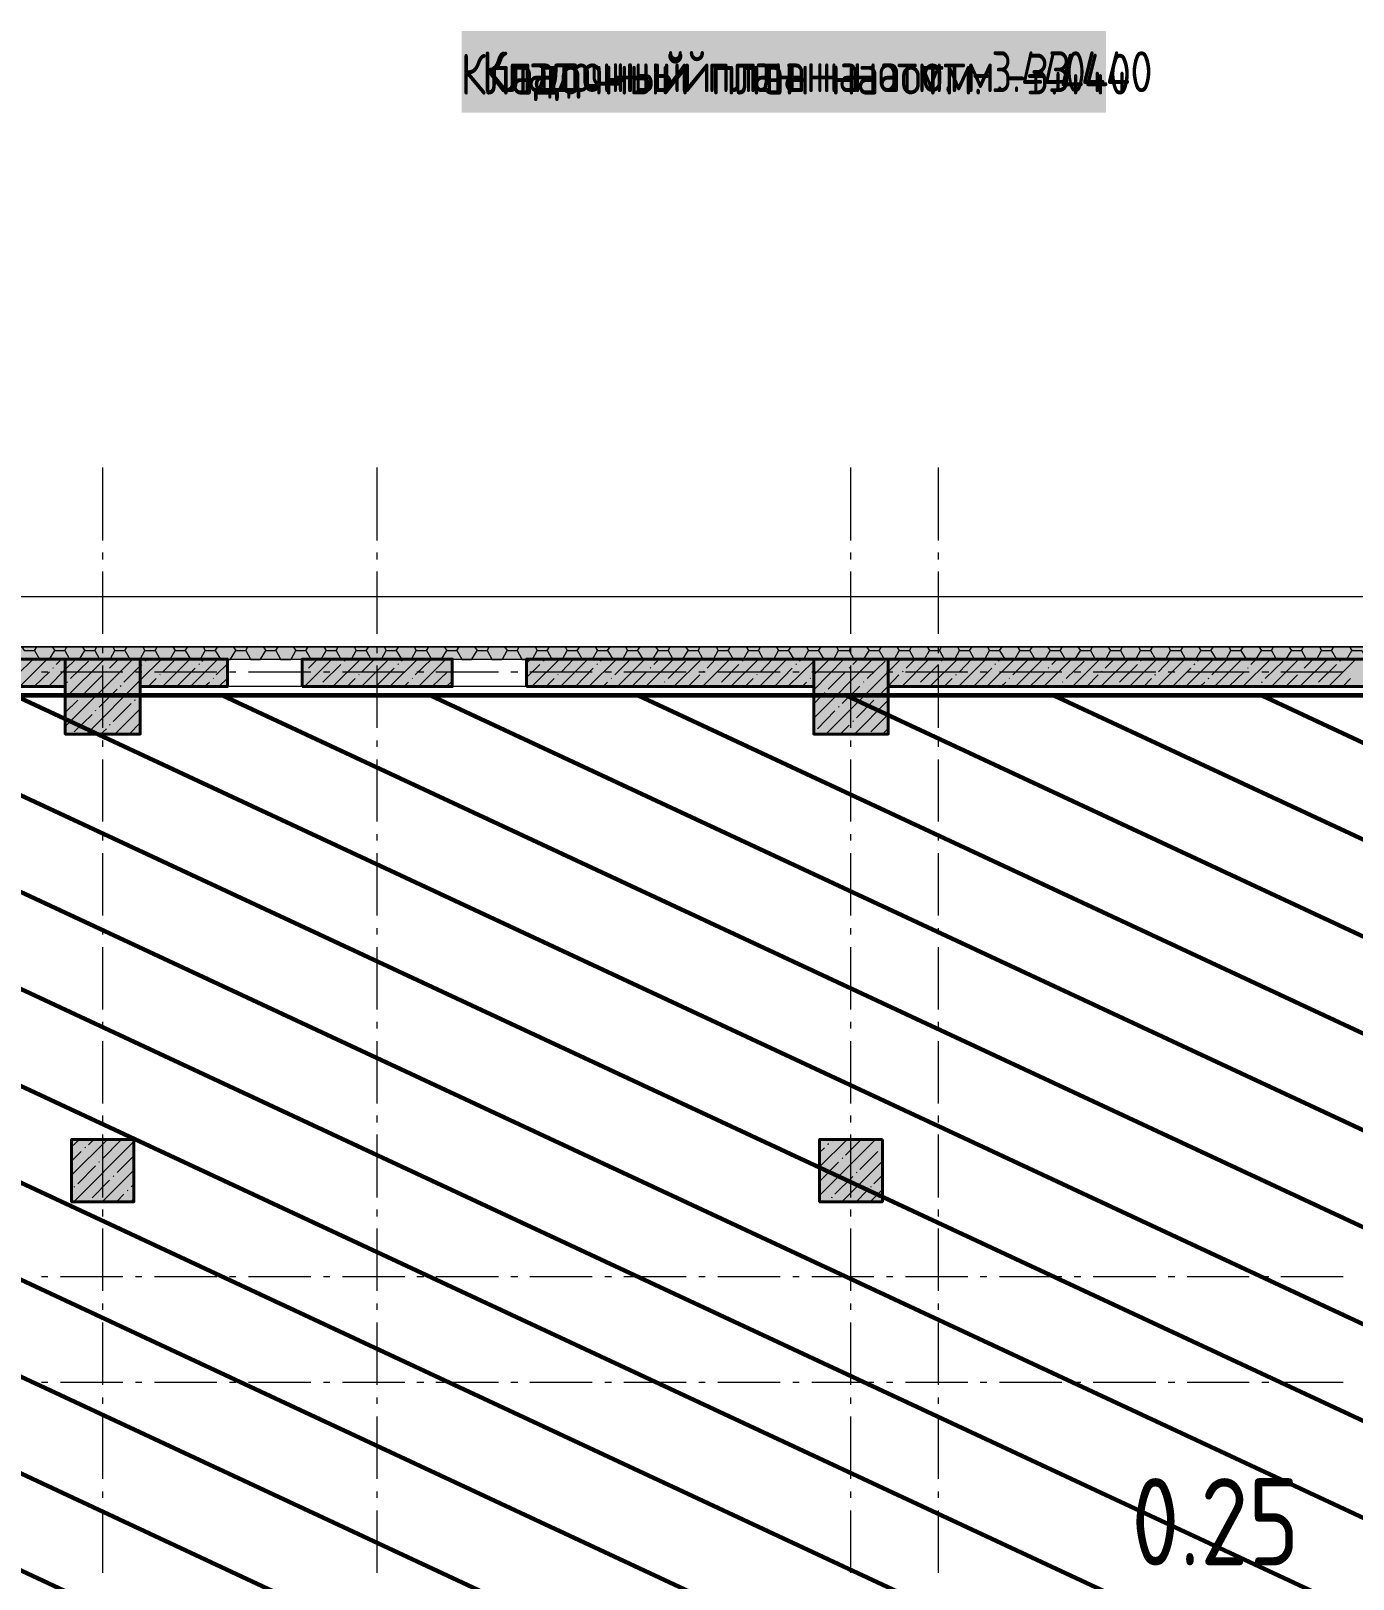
# Model space of a CAD drawing. Header units: millimetres. Extents: x -164500 to 426394, y -23753 to 102118.
# Drawn here: x -102297 to -91687, y 20301 to 32727 of the extents above; entities that cross this region are included whole.
import ezdxf

# ---------------------------------------------------------------- set-up
doc = ezdxf.new("R2010")
doc.units = ezdxf.units.MM
doc.layers.add('0) шлифовка', color=5, linetype='Continuous', lineweight=60)
doc.layers.add('PDF _Геометрия', color=7, linetype='Continuous', true_color=0x1f1f1f)
doc.layers.add('PDF _Сплошная заливка', color=7, linetype='Continuous', true_color=0xffffff)
doc.layers.add('PDF _Текст', color=7, linetype='Continuous')
doc.styles.get("Standard").update_dxf_attribs({"font": 'ГОСТ тип А.ttf'})
doc.styles.add('СПДС', font='ГОСТ тип А.ttf', dxfattribs={"width": 0.9})
doc.linetypes.add('зигзаг', pattern='A,0.00254,-5.08,[131,ltypeshp.shx,S=5.08,R=0,X=-5.08,Y=0],-10.16,[131,ltypeshp.shx,S=5.08,R=180,X=5.08,Y=0],-5.08', length=20.32254)

msp = doc.modelspace()

# ---------------------------------------------------------------- hatches: boundary and pattern name
at = {"layer": '0) шлифовка', "true_color": 0x2776bb}
h = msp.add_hatch(dxfattribs=at)
h.set_pattern_fill('ANSI31', color=152, scale=222, angle=110)
h.set_pattern_definition([(155, (205553.1, 26879), (-297.8825, -638.811), [])])
h.paths.add_polyline_path([(-103568.231, 12573.656), (-87622.634, 12573.656), (-87622.634, 27392.385), (-103568.231, 27392.385)])
at = {"layer": 'PDF _Сплошная заливка', "linetype": 'зигзаг', "transparency": 33554559}
h = msp.add_hatch(color=256, dxfattribs=at)
h.paths.add_polyline_path([(-100721.408, 27464.403), (-100721.408, 27684.693), (-101420.405, 27684.693), (-101420.405, 27464.403)])
h.paths.add_polyline_path([(-98319.401, 27684.693), (-98319.401, 27464.403), (-96014.831, 27464.403), (-96014.831, 27684.693)])
h.paths.add_polyline_path([(-98916.726, 27464.403), (-98916.726, 27684.693), (-100119.847, 27684.693), (-100119.847, 27464.403)])

# ---------------------------------------------------------------- linework, layer by layer
at = {"layer": '0) шлифовка'}
msp.add_lwpolyline([(-103568.231, 12573.656), (-87622.634, 12573.656), (-87622.634, 27392.385), (-103568.231, 27392.385)], close=True, dxfattribs=at)
at = {"layer": 'PDF _Геометрия', "color": 7, "lineweight": 9}
for points in [[(-101721.185, 28637.87), (-101721.185, 29222.486)], [(-99518.287, 28637.87), (-99518.287, 29222.486)], [(-95718.287, 28637.87), (-95718.287, 29222.486)], [(-95015.054, 28637.87), (-95015.054, 29222.486)], [(-101721.185, 28485.362), (-101721.185, 28540.434)], [(-99518.287, 28485.362), (-99518.287, 28540.434)], [(-95718.287, 28485.362), (-95718.287, 28540.434)], [(-95015.054, 28485.362), (-95015.054, 28540.434)], [(-101721.185, 27888.038), (-101721.185, 28387.926)], [(-99518.287, 27888.038), (-99518.287, 28387.926)], [(-95718.287, 27888.038), (-95718.287, 28387.926)], [(-95015.054, 27888.038), (-95015.054, 28387.926)], [(-71456.748, 27782.129), (-71456.748, 28184.582), (-114527.651, 28184.582), (-114527.651, 24702.307), (-117649.836, 24702.307), (-117649.836, 24299.855)], [(-156378.487, 27782.129), (-142445.154, 27782.129), (-156378.487, 27782.129), (-156378.487, 27684.693), (-142445.154, 27684.693), (-122585.176, 27684.693), (-122585.176, 24202.419), (-114027.763, 24202.419), (-114027.763, 24299.855), (-114027.763, 27684.693), (-71189.858, 27684.693), (-71189.858, 24261.728)], [(-101721.185, 27731.293), (-101721.185, 27786.365)], [(-99518.287, 27731.293), (-99518.287, 27786.365)], [(-95718.287, 27731.293), (-95718.287, 27786.365)], [(-95015.054, 27731.293), (-95015.054, 27786.365)], [(-101721.185, 27133.968), (-101721.185, 27633.857)], [(-99518.287, 27133.968), (-99518.287, 27633.857)], [(-95718.287, 27133.968), (-95718.287, 27633.857)], [(-95015.054, 27133.968), (-95015.054, 27633.857)], [(-102212.601, 27583.021), (-102161.765, 27583.021)], [(-102060.093, 27583.021), (-101560.204, 27583.021)], [(-101458.532, 27583.021), (-101407.696, 27583.021)], [(-101306.023, 27583.021), (-100806.135, 27583.021)], [(-100704.463, 27583.021), (-100653.627, 27583.021)], [(-100551.954, 27583.021), (-100052.066, 27583.021)], [(-99950.394, 27583.021), (-99899.557, 27583.021)], [(-99797.885, 27583.021), (-99297.997, 27583.021)], [(-99200.561, 27583.021), (-99145.488, 27583.021)], [(-99048.052, 27583.021), (-98543.928, 27583.021)], [(-98446.492, 27583.021), (-98391.419, 27583.021)], [(-98293.983, 27583.021), (-97794.095, 27583.021)], [(-97692.423, 27583.021), (-97637.35, 27583.021)], [(-97539.914, 27583.021), (-97040.026, 27583.021)], [(-96938.353, 27583.021), (-96887.517, 27583.021)], [(-96785.845, 27583.021), (-96285.957, 27583.021)], [(-96184.284, 27583.021), (-96133.448, 27583.021)], [(-96031.776, 27583.021), (-95531.887, 27583.021)], [(-95430.215, 27583.021), (-95379.379, 27583.021)], [(-95277.707, 27583.021), (-94777.818, 27583.021)], [(-94680.382, 27583.021), (-94625.31, 27583.021)], [(-94523.638, 27583.021), (-94023.749, 27583.021)], [(-93926.313, 27583.021), (-93871.241, 27583.021)], [(-93773.805, 27583.021), (-93269.68, 27583.021)], [(-93172.244, 27583.021), (-93117.172, 27583.021)], [(-93019.736, 27583.021), (-92519.847, 27583.021)], [(-92418.175, 27583.021), (-92363.103, 27583.021)], [(-92265.667, 27583.021), (-91765.778, 27583.021)], [(-101721.185, 26981.46), (-101721.185, 27032.296)], [(-99518.287, 26981.46), (-99518.287, 27032.296)], [(-95718.287, 26981.46), (-95718.287, 27032.296)], [(-95015.054, 26981.46), (-95015.054, 27032.296)], [(-101721.185, 26379.899), (-101721.185, 26879.788)], [(-99518.287, 26379.899), (-99518.287, 26879.788)], [(-95718.287, 26379.899), (-95718.287, 26879.788)], [(-95015.054, 26379.899), (-95015.054, 26879.788)], [(-101721.185, 26227.391), (-101721.185, 26278.227)], [(-99518.287, 26227.391), (-99518.287, 26278.227)], [(-95718.287, 26227.391), (-95718.287, 26278.227)], [(-95015.054, 26227.391), (-95015.054, 26278.227)], [(-101721.185, 25625.83), (-101721.185, 26125.719)], [(-99518.287, 25625.83), (-99518.287, 26125.719)], [(-95718.287, 25625.83), (-95718.287, 26125.719)], [(-95015.054, 25625.83), (-95015.054, 26125.719)], [(-101721.185, 25473.322), (-101721.185, 25524.158)], [(-99518.287, 25473.322), (-99518.287, 25524.158)], [(-95718.287, 25473.322), (-95718.287, 25524.158)], [(-95015.054, 25473.322), (-95015.054, 25524.158)], [(-101721.185, 24871.761), (-101721.185, 25371.65)], [(-99518.287, 24871.761), (-99518.287, 25371.65)], [(-95718.287, 24871.761), (-95718.287, 25371.65)], [(-95015.054, 24871.761), (-95015.054, 25371.65)], [(-101721.185, 24719.253), (-101721.185, 24774.325)], [(-99518.287, 24719.253), (-99518.287, 24774.325)], [(-95718.287, 24719.253), (-95718.287, 24774.325)], [(-95015.054, 24719.253), (-95015.054, 24774.325)], [(-101721.185, 24117.692), (-101721.185, 24617.581)], [(-99518.287, 24117.692), (-99518.287, 24617.581)], [(-95718.287, 24117.692), (-95718.287, 24617.581)], [(-95015.054, 24117.692), (-95015.054, 24617.581)], [(-101721.185, 23965.184), (-101721.185, 24020.256)], [(-99518.287, 23965.184), (-99518.287, 24020.256)], [(-95718.287, 23965.184), (-95718.287, 24020.256)], [(-95015.054, 23965.184), (-95015.054, 24020.256)], [(-101721.185, 23363.623), (-101721.185, 23867.748)], [(-99518.287, 23363.623), (-99518.287, 23867.748)], [(-95718.287, 23363.623), (-95718.287, 23867.748)], [(-95015.054, 23363.623), (-95015.054, 23867.748)], [(-101721.185, 23211.115), (-101721.185, 23266.187)], [(-99518.287, 23211.115), (-99518.287, 23266.187)], [(-95718.287, 23211.115), (-95718.287, 23266.187)], [(-95015.054, 23211.115), (-95015.054, 23266.187)], [(-101721.185, 22613.79), (-101721.185, 23113.679)], [(-99518.287, 22613.79), (-99518.287, 23113.679)], [(-95718.287, 22613.79), (-95718.287, 23113.679)], [(-95015.054, 22613.79), (-95015.054, 23113.679)], [(-102212.601, 22728.171), (-102161.765, 22728.171)], [(-102060.093, 22728.171), (-101560.204, 22728.171)], [(-101458.532, 22728.171), (-101407.696, 22728.171)], [(-101306.023, 22728.171), (-100806.135, 22728.171)], [(-100704.463, 22728.171), (-100653.627, 22728.171)], [(-100551.954, 22728.171), (-100052.066, 22728.171)], [(-99950.394, 22728.171), (-99899.557, 22728.171)], [(-99797.885, 22728.171), (-99297.997, 22728.171)], [(-99200.561, 22728.171), (-99145.488, 22728.171)], [(-99048.052, 22728.171), (-98543.928, 22728.171)], [(-98446.492, 22728.171), (-98391.419, 22728.171)], [(-98293.983, 22728.171), (-97794.095, 22728.171)], [(-97692.423, 22728.171), (-97637.35, 22728.171)], [(-97539.914, 22728.171), (-97040.026, 22728.171)], [(-96938.353, 22728.171), (-96887.517, 22728.171)], [(-96785.845, 22728.171), (-96285.957, 22728.171)], [(-96184.284, 22728.171), (-96133.448, 22728.171)], [(-96031.776, 22728.171), (-95531.887, 22728.171)], [(-95430.215, 22728.171), (-95379.379, 22728.171)], [(-95277.707, 22728.171), (-94777.818, 22728.171)], [(-94680.382, 22728.171), (-94625.31, 22728.171)], [(-94523.638, 22728.171), (-94023.749, 22728.171)], [(-93926.313, 22728.171), (-93871.241, 22728.171)], [(-93773.805, 22728.171), (-93269.68, 22728.171)], [(-93172.244, 22728.171), (-93117.172, 22728.171)], [(-93019.736, 22728.171), (-92519.847, 22728.171)], [(-92418.175, 22728.171), (-92363.103, 22728.171)], [(-92265.667, 22728.171), (-91765.778, 22728.171)], [(-101721.185, 22461.282), (-101721.185, 22512.118)], [(-99518.287, 22461.282), (-99518.287, 22512.118)], [(-95718.287, 22461.282), (-95718.287, 22512.118)], [(-95015.054, 22461.282), (-95015.054, 22512.118)], [(-101721.185, 21859.721), (-101721.185, 22359.61)], [(-99518.287, 21859.721), (-99518.287, 22359.61)], [(-95718.287, 21859.721), (-95718.287, 22359.61)], [(-95015.054, 21859.721), (-95015.054, 22359.61)], [(-102212.601, 21880.903), (-102161.765, 21880.903)], [(-102060.093, 21880.903), (-101560.204, 21880.903)], [(-101458.532, 21880.903), (-101407.696, 21880.903)], [(-101306.023, 21880.903), (-100806.135, 21880.903)], [(-100704.463, 21880.903), (-100653.627, 21880.903)], [(-100551.954, 21880.903), (-100052.066, 21880.903)], [(-99950.394, 21880.903), (-99899.557, 21880.903)], [(-99797.885, 21880.903), (-99297.997, 21880.903)], [(-99200.561, 21880.903), (-99145.488, 21880.903)], [(-99048.052, 21880.903), (-98543.928, 21880.903)], [(-98446.492, 21880.903), (-98391.419, 21880.903)], [(-98293.983, 21880.903), (-97794.095, 21880.903)], [(-97692.423, 21880.903), (-97637.35, 21880.903)], [(-97539.914, 21880.903), (-97040.026, 21880.903)], [(-96938.353, 21880.903), (-96887.517, 21880.903)], [(-96785.845, 21880.903), (-96285.957, 21880.903)], [(-96184.284, 21880.903), (-96133.448, 21880.903)], [(-96031.776, 21880.903), (-95531.887, 21880.903)], [(-95430.215, 21880.903), (-95379.379, 21880.903)], [(-95277.707, 21880.903), (-94777.818, 21880.903)], [(-94680.382, 21880.903), (-94625.31, 21880.903)], [(-94523.638, 21880.903), (-94023.749, 21880.903)], [(-93926.313, 21880.903), (-93871.241, 21880.903)], [(-93773.805, 21880.903), (-93269.68, 21880.903)], [(-93172.244, 21880.903), (-93117.172, 21880.903)], [(-93019.736, 21880.903), (-92519.847, 21880.903)], [(-92418.175, 21880.903), (-92363.103, 21880.903)], [(-92265.667, 21880.903), (-91765.778, 21880.903)], [(-101721.185, 21707.213), (-101721.185, 21758.049)], [(-99518.287, 21707.213), (-99518.287, 21758.049)], [(-95718.287, 21707.213), (-95718.287, 21758.049)], [(-95015.054, 21707.213), (-95015.054, 21758.049)], [(-101721.185, 21105.652), (-101721.185, 21605.54)], [(-99518.287, 21105.652), (-99518.287, 21605.54)], [(-95718.287, 21105.652), (-95718.287, 21605.54)], [(-95015.054, 21105.652), (-95015.054, 21605.54)], [(-101721.185, 20953.144), (-101721.185, 21003.98)], [(-99518.287, 20953.144), (-99518.287, 21003.98)], [(-95718.287, 20953.144), (-95718.287, 21003.98)], [(-95015.054, 20953.144), (-95015.054, 21003.98)], [(-101721.185, 20351.583), (-101721.185, 20851.471)], [(-99518.287, 20351.583), (-99518.287, 20851.471)], [(-95718.287, 20351.583), (-95718.287, 20851.471)], [(-95015.054, 20351.583), (-95015.054, 20851.471)]]:
    msp.add_lwpolyline(points, dxfattribs=at)
for points in [[(-71088.186, 27782.129), (-71088.186, 24359.164), (-67097.551, 24359.164), (-67097.551, 27684.693), (-67097.551, 24363.4), (-71088.186, 24363.4), (-71088.186, 27782.129), (-71189.858, 27782.129), (-114129.435, 27782.129), (-114129.435, 27684.693), (-114129.435, 24299.855), (-114129.435, 27684.693), (-114129.435, 27782.129), (-71189.858, 27782.129)], [(-100119.847, 27684.693), (-100119.847, 27464.403), (-100721.408, 27464.403), (-100721.408, 27684.693)], [(-98319.401, 27684.693), (-98319.401, 27464.403), (-98916.726, 27464.403), (-98916.726, 27684.693)]]:
    msp.add_lwpolyline(points, close=True, dxfattribs=at)
at = {"layer": 'PDF _Геометрия', "color": 251, "lineweight": 9, "true_color": 0x4a4a4a}
for points in [[(-102369.346, 27782.129), (-102352.4, 27752.475), (-102267.673, 27752.475), (-102229.546, 27684.693)], [(-102267.673, 27752.475), (-102250.728, 27782.129)], [(-102149.056, 27684.693), (-102106.692, 27752.475)], [(-102127.874, 27782.129), (-102106.692, 27752.475), (-102026.202, 27752.475), (-101988.075, 27684.693)], [(-102026.202, 27752.475), (-102009.256, 27782.129)], [(-101907.584, 27684.693), (-101865.221, 27752.475)], [(-101886.403, 27782.129), (-101865.221, 27752.475), (-101784.73, 27752.475), (-101746.603, 27684.693)], [(-101784.73, 27752.475), (-101767.785, 27782.129)], [(-101661.876, 27684.693), (-101623.749, 27752.475)], [(-101640.695, 27782.129), (-101623.749, 27752.475), (-101543.259, 27752.475), (-101505.132, 27684.693)], [(-101543.259, 27752.475), (-101526.313, 27782.129)], [(-101420.405, 27684.693), (-101382.278, 27752.475)], [(-101399.223, 27782.129), (-101382.278, 27752.475), (-101301.787, 27752.475), (-101263.66, 27684.693)], [(-101301.787, 27752.475), (-101284.842, 27782.129)], [(-101178.933, 27684.693), (-101140.806, 27752.475)], [(-101157.751, 27782.129), (-101140.806, 27752.475), (-101060.316, 27752.475), (-101017.952, 27684.693)], [(-101060.316, 27752.475), (-101039.134, 27782.129)], [(-100937.462, 27684.693), (-100899.335, 27752.475)], [(-100916.28, 27782.129), (-100899.335, 27752.475), (-100818.844, 27752.475), (-100776.481, 27684.693)], [(-100818.844, 27752.475), (-100797.662, 27782.129)], [(-100695.99, 27684.693), (-100653.627, 27752.475)], [(-100674.808, 27782.129), (-100653.627, 27752.475), (-100573.136, 27752.475), (-100535.009, 27684.693)], [(-100573.136, 27752.475), (-100556.191, 27782.129)], [(-100454.518, 27684.693), (-100412.155, 27752.475)], [(-100433.337, 27782.129), (-100412.155, 27752.475), (-100331.665, 27752.475), (-100293.537, 27684.693)], [(-100331.665, 27752.475), (-100314.719, 27782.129)], [(-100208.811, 27684.693), (-100170.683, 27752.475)], [(-100191.865, 27782.129), (-100170.683, 27752.475), (-100090.193, 27752.475), (-100052.066, 27684.693)], [(-100090.193, 27752.475), (-100073.248, 27782.129)], [(-99967.339, 27684.693), (-99929.212, 27752.475)], [(-99946.157, 27782.129), (-99929.212, 27752.475), (-99848.721, 27752.475), (-99810.594, 27684.693)], [(-99848.721, 27752.475), (-99831.776, 27782.129)], [(-99725.867, 27684.693), (-99687.74, 27752.475)], [(-99704.686, 27782.129), (-99687.74, 27752.475), (-99607.25, 27752.475), (-99569.123, 27684.693)], [(-99607.25, 27752.475), (-99586.068, 27782.129)], [(-99484.396, 27684.693), (-99446.269, 27752.475)], [(-99463.214, 27782.129), (-99446.269, 27752.475), (-99365.778, 27752.475), (-99323.415, 27684.693)], [(-99365.778, 27752.475), (-99344.597, 27782.129)], [(-99242.924, 27684.693), (-99204.797, 27752.475)], [(-99221.743, 27782.129), (-99204.797, 27752.475), (-99124.307, 27752.475), (-99081.943, 27684.693)], [(-99124.307, 27752.475), (-99103.125, 27782.129)], [(-99001.453, 27684.693), (-98959.089, 27752.475)], [(-98980.271, 27782.129), (-98959.089, 27752.475), (-98878.599, 27752.475), (-98840.472, 27684.693)], [(-98878.599, 27752.475), (-98861.653, 27782.129)], [(-98759.981, 27684.693), (-98717.618, 27752.475)], [(-98738.799, 27782.129), (-98717.618, 27752.475), (-98637.127, 27752.475), (-98599, 27684.693)], [(-98637.127, 27752.475), (-98620.182, 27782.129)], [(-98514.273, 27684.693), (-98476.146, 27752.475)], [(-98497.328, 27782.129), (-98476.146, 27752.475), (-98395.656, 27752.475), (-98357.529, 27684.693)], [(-98395.656, 27752.475), (-98378.71, 27782.129)], [(-98272.802, 27684.693), (-98234.675, 27752.475)], [(-98251.62, 27782.129), (-98234.675, 27752.475), (-98154.184, 27752.475), (-98116.057, 27684.693)], [(-98154.184, 27752.475), (-98137.239, 27782.129)], [(-98031.33, 27684.693), (-97993.203, 27752.475)], [(-98010.148, 27782.129), (-97993.203, 27752.475), (-97912.712, 27752.475), (-97874.585, 27684.693)], [(-97912.712, 27752.475), (-97891.531, 27782.129)], [(-97789.858, 27684.693), (-97751.731, 27752.475)], [(-97768.677, 27782.129), (-97751.731, 27752.475), (-97671.241, 27752.475), (-97628.877, 27684.693)], [(-97671.241, 27752.475), (-97650.059, 27782.129)], [(-97548.387, 27684.693), (-97510.26, 27752.475)], [(-97527.205, 27782.129), (-97510.26, 27752.475), (-97429.769, 27752.475), (-97387.406, 27684.693)], [(-97429.769, 27752.475), (-97408.588, 27782.129)], [(-97306.915, 27684.693), (-97264.552, 27752.475)], [(-97285.734, 27782.129), (-97264.552, 27752.475), (-97184.061, 27752.475), (-97145.934, 27684.693)], [(-97184.061, 27752.475), (-97167.116, 27782.129)], [(-97065.444, 27684.693), (-97023.08, 27752.475)], [(-97044.262, 27782.129), (-97023.08, 27752.475), (-96942.59, 27752.475), (-96904.463, 27684.693)], [(-96942.59, 27752.475), (-96925.644, 27782.129)], [(-96819.736, 27684.693), (-96781.609, 27752.475)], [(-96798.554, 27782.129), (-96781.609, 27752.475), (-96701.118, 27752.475), (-96662.991, 27684.693)], [(-96701.118, 27752.475), (-96684.173, 27782.129)], [(-96578.264, 27684.693), (-96540.137, 27752.475)], [(-96557.083, 27782.129), (-96540.137, 27752.475), (-96459.647, 27752.475), (-96421.52, 27684.693)], [(-96459.647, 27752.475), (-96442.701, 27782.129)], [(-96336.793, 27684.693), (-96298.666, 27752.475)], [(-96315.611, 27782.129), (-96298.666, 27752.475), (-96218.175, 27752.475), (-96175.812, 27684.693)], [(-96218.175, 27752.475), (-96196.993, 27782.129)], [(-96095.321, 27684.693), (-96057.194, 27752.475)], [(-96074.139, 27782.129), (-96057.194, 27752.475), (-95976.704, 27752.475), (-95934.34, 27684.693)], [(-95976.704, 27752.475), (-95955.522, 27782.129)], [(-95853.85, 27684.693), (-95815.722, 27752.475)], [(-95832.668, 27782.129), (-95815.722, 27752.475), (-95730.996, 27752.475), (-95692.869, 27684.693)], [(-95730.996, 27752.475), (-95714.05, 27782.129)], [(-95612.378, 27684.693), (-95570.015, 27752.475)], [(-95591.196, 27782.129), (-95570.015, 27752.475), (-95489.524, 27752.475), (-95451.397, 27684.693)], [(-95489.524, 27752.475), (-95472.579, 27782.129)], [(-95366.67, 27684.693), (-95328.543, 27752.475)], [(-95349.725, 27782.129), (-95328.543, 27752.475), (-95248.052, 27752.475), (-95209.925, 27684.693)], [(-95248.052, 27752.475), (-95231.107, 27782.129)], [(-95125.199, 27684.693), (-95087.071, 27752.475)], [(-95104.017, 27782.129), (-95087.071, 27752.475), (-95006.581, 27752.475), (-94968.454, 27684.693)], [(-95006.581, 27752.475), (-94989.636, 27782.129)], [(-94883.727, 27684.693), (-94845.6, 27752.475)], [(-94862.545, 27782.129), (-94845.6, 27752.475), (-94765.109, 27752.475), (-94726.982, 27684.693)], [(-94765.109, 27752.475), (-94743.928, 27782.129)], [(-94642.255, 27684.693), (-94604.128, 27752.475)], [(-94621.074, 27782.129), (-94604.128, 27752.475), (-94523.638, 27752.475), (-94481.274, 27684.693)], [(-94523.638, 27752.475), (-94502.456, 27782.129)], [(-94400.784, 27684.693), (-94362.657, 27752.475)], [(-94379.602, 27782.129), (-94362.657, 27752.475), (-94282.166, 27752.475), (-94239.803, 27684.693)], [(-94282.166, 27752.475), (-94260.984, 27782.129)], [(-94159.312, 27684.693), (-94116.949, 27752.475)], [(-94138.131, 27782.129), (-94116.949, 27752.475), (-94036.458, 27752.475), (-93998.331, 27684.693)], [(-94036.458, 27752.475), (-94019.513, 27782.129)], [(-93917.841, 27684.693), (-93875.477, 27752.475)], [(-93896.659, 27782.129), (-93875.477, 27752.475), (-93794.987, 27752.475), (-93756.86, 27684.693)], [(-93794.987, 27752.475), (-93778.041, 27782.129)], [(-93672.133, 27684.693), (-93634.006, 27752.475)], [(-93655.187, 27782.129), (-93634.006, 27752.475), (-93553.515, 27752.475), (-93515.388, 27684.693)], [(-93553.515, 27752.475), (-93536.57, 27782.129)], [(-93430.661, 27684.693), (-93392.534, 27752.475)], [(-93409.479, 27782.129), (-93392.534, 27752.475), (-93312.044, 27752.475), (-93273.916, 27684.693)], [(-93312.044, 27752.475), (-93295.098, 27782.129)], [(-93189.19, 27684.693), (-93151.063, 27752.475)], [(-93168.008, 27782.129), (-93151.063, 27752.475), (-93070.572, 27752.475), (-93032.445, 27684.693)], [(-93070.572, 27752.475), (-93049.39, 27782.129)], [(-92947.718, 27684.693), (-92909.591, 27752.475)], [(-92926.536, 27782.129), (-92909.591, 27752.475), (-92829.1, 27752.475), (-92786.737, 27684.693)], [(-92829.1, 27752.475), (-92807.919, 27782.129)], [(-92706.246, 27684.693), (-92668.119, 27752.475)], [(-92685.065, 27782.129), (-92668.119, 27752.475), (-92587.629, 27752.475), (-92545.265, 27684.693)], [(-92587.629, 27752.475), (-92566.447, 27782.129)], [(-92464.775, 27684.693), (-92422.411, 27752.475)], [(-92443.593, 27782.129), (-92422.411, 27752.475), (-92341.921, 27752.475), (-92303.794, 27684.693)], [(-92341.921, 27752.475), (-92324.976, 27782.129)], [(-92223.303, 27684.693), (-92180.94, 27752.475)], [(-92202.122, 27782.129), (-92180.94, 27752.475), (-92100.449, 27752.475), (-92062.322, 27684.693)], [(-92100.449, 27752.475), (-92083.504, 27782.129)], [(-91977.595, 27684.693), (-91939.468, 27752.475)], [(-91956.414, 27782.129), (-91939.468, 27752.475), (-91858.978, 27752.475), (-91820.851, 27684.693)], [(-91858.978, 27752.475), (-91842.032, 27782.129)], [(-91736.124, 27684.693), (-91697.997, 27752.475)], [(-91714.942, 27782.129), (-91697.997, 27752.475), (-91617.506, 27752.475), (-91579.379, 27684.693)], [(-102229.546, 27680.457), (-102149.056, 27680.457)], [(-101259.424, 27680.457), (-101178.933, 27680.457)], [(-101017.952, 27680.457), (-100937.462, 27680.457)], [(-100776.481, 27680.457), (-100695.99, 27680.457)], [(-100535.009, 27680.457), (-100454.518, 27680.457)], [(-100293.537, 27680.457), (-100213.047, 27680.457)], [(-100052.066, 27680.457), (-99971.575, 27680.457)], [(-99806.358, 27680.457), (-99725.867, 27680.457)], [(-99564.886, 27680.457), (-99484.396, 27680.457)], [(-99323.415, 27680.457), (-99242.924, 27680.457)], [(-99081.943, 27680.457), (-99001.453, 27680.457)], [(-98840.472, 27680.457), (-98759.981, 27680.457)], [(-98599, 27680.457), (-98518.51, 27680.457)], [(-98357.529, 27680.457), (-98277.038, 27680.457)], [(-98111.821, 27680.457), (-98031.33, 27680.457)], [(-97870.349, 27680.457), (-97789.858, 27680.457)], [(-97628.877, 27680.457), (-97548.387, 27680.457)], [(-97387.406, 27680.457), (-97306.915, 27680.457)], [(-97145.934, 27680.457), (-97065.444, 27680.457)], [(-96904.463, 27680.457), (-96823.972, 27680.457)], [(-96662.991, 27680.457), (-96578.264, 27680.457)], [(-96417.283, 27680.457), (-96336.793, 27680.457)], [(-96175.812, 27680.457), (-96095.321, 27680.457)], [(-95417.506, 27680.457), (-95370.906, 27680.457)], [(-95209.925, 27680.457), (-95129.435, 27680.457)], [(-94964.217, 27680.457), (-94883.727, 27680.457)], [(-94722.746, 27680.457), (-94642.255, 27680.457)], [(-94481.274, 27680.457), (-94400.784, 27680.457)], [(-94239.803, 27680.457), (-94159.312, 27680.457)], [(-93998.331, 27680.457), (-93917.841, 27680.457)], [(-93756.86, 27680.457), (-93676.369, 27680.457)], [(-93515.388, 27680.457), (-93434.898, 27680.457)], [(-93269.68, 27680.457), (-93189.19, 27680.457)], [(-93028.209, 27680.457), (-92947.718, 27680.457)], [(-92786.737, 27680.457), (-92706.246, 27680.457)], [(-92545.265, 27680.457), (-92464.775, 27680.457)], [(-92303.794, 27680.457), (-92223.303, 27680.457)], [(-92062.322, 27680.457), (-91981.832, 27680.457)], [(-91820.851, 27680.457), (-91736.124, 27680.457)]]:
    msp.add_lwpolyline(points, dxfattribs=at)
at = {"layer": 'PDF _Геометрия', "color": 7, "lineweight": 40}
msp.add_lwpolyline([(-103771.575, 27464.403), (-102021.966, 27464.403), (-102021.966, 27684.693), (-107423.303, 27684.693), (-107423.303, 27464.403), (-103890.193, 27464.403)], dxfattribs=at)
at = {"layer": 'PDF _Геометрия', "lineweight": 9}
for points in [[(-102407.473, 27557.603), (-102280.382, 27684.693)], [(-102386.291, 27464.403), (-102166.001, 27684.693)], [(-102157.529, 27464.403), (-102021.966, 27599.966), (-101937.239, 27684.693)], [(-102119.401, 27612.675), (-102115.165, 27616.912)], [(-102093.983, 27642.33), (-102051.62, 27684.693)], [(-102021.966, 27371.204), (-101708.476, 27684.693)], [(-102021.966, 27142.441), (-101479.714, 27684.693)], [(-101979.602, 27527.948), (-101835.566, 27667.748)], [(-101852.512, 27083.132), (-101420.405, 27515.239), (-101250.951, 27684.693)], [(-101691.531, 27583.021), (-101687.294, 27587.257)], [(-101666.113, 27612.675), (-101594.095, 27684.693)], [(-101551.731, 27498.294), (-101420.405, 27629.621), (-101407.696, 27642.33)], [(-101378.041, 27667.748), (-101373.805, 27676.22)], [(-101242.478, 27464.403), (-101022.188, 27684.693)], [(-101238.242, 27583.021), (-101136.57, 27684.693)], [(-101123.861, 27468.64), (-100979.825, 27612.675)], [(-101017.952, 27464.403), (-100797.662, 27684.693)], [(-100950.171, 27642.33), (-100945.934, 27646.566)], [(-100924.753, 27667.748), (-100907.807, 27684.693)], [(-100810.371, 27557.603), (-100721.408, 27646.566)], [(-100119.847, 27676.22), (-100111.375, 27684.693)], [(-100102.902, 27464.403), (-99882.612, 27684.693)], [(-100094.429, 27583.021), (-100090.193, 27587.257)], [(-100069.011, 27612.675), (-99996.993, 27684.693)], [(-99954.63, 27498.294), (-99810.594, 27642.33)], [(-99874.139, 27464.403), (-99653.85, 27684.693)], [(-99780.94, 27667.748), (-99776.704, 27676.22)], [(-99645.377, 27464.403), (-99425.087, 27684.693)], [(-99641.141, 27583.021), (-99539.468, 27684.693)], [(-99526.759, 27468.64), (-99382.724, 27612.675)], [(-99416.614, 27464.403), (-99196.324, 27684.693)], [(-99353.069, 27642.33), (-99348.833, 27646.566)], [(-99323.415, 27667.748), (-99310.706, 27684.693)], [(-99213.27, 27557.603), (-99081.943, 27684.693)], [(-99187.852, 27464.403), (-98967.562, 27684.693)], [(-98925.199, 27612.675), (-98920.962, 27616.912)], [(-98319.401, 27650.802), (-98285.511, 27684.693)], [(-98319.401, 27536.421), (-98213.493, 27642.33)], [(-98277.038, 27464.403), (-98056.748, 27684.693)], [(-98183.838, 27667.748), (-98179.602, 27676.22)], [(-98048.275, 27464.403), (-97827.986, 27684.693)], [(-98039.803, 27583.021), (-97942.367, 27684.693)], [(-97925.421, 27468.64), (-97785.622, 27612.675)], [(-97819.513, 27464.403), (-97599.223, 27684.693)], [(-97755.968, 27642.33), (-97751.731, 27646.566)], [(-97726.313, 27667.748), (-97713.604, 27684.693)], [(-97611.932, 27557.603), (-97484.842, 27684.693)], [(-97590.75, 27464.403), (-97370.461, 27684.693)], [(-97361.988, 27464.403), (-97141.698, 27684.693)], [(-97328.097, 27612.675), (-97323.861, 27616.912)], [(-97298.443, 27642.33), (-97256.079, 27684.693)], [(-97184.061, 27527.948), (-97044.262, 27667.748)], [(-97137.462, 27464.403), (-96917.172, 27684.693)], [(-96908.699, 27464.403), (-96688.409, 27684.693)], [(-96900.226, 27583.021), (-96895.99, 27587.257)], [(-96870.572, 27612.675), (-96802.79, 27684.693)], [(-96756.191, 27498.294), (-96616.391, 27642.33)], [(-96679.937, 27464.403), (-96459.647, 27684.693)], [(-96586.737, 27667.748), (-96582.501, 27676.22)], [(-96451.174, 27464.403), (-96230.884, 27684.693)], [(-96442.701, 27583.021), (-96345.265, 27684.693)], [(-96328.32, 27468.64), (-96188.521, 27612.675)], [(-96222.411, 27464.403), (-96014.831, 27667.748), (-96002.122, 27684.693)], [(-96158.866, 27642.33), (-96154.63, 27646.566)], [(-96129.212, 27667.748), (-96116.503, 27684.693)], [(-96014.831, 27438.985), (-95773.359, 27684.693)], [(-96014.831, 27210.223), (-95544.597, 27684.693)], [(-96014.831, 27557.603), (-95887.74, 27684.693)], [(-95917.395, 27083.132), (-95417.506, 27583.021), (-95315.834, 27684.693)], [(-95730.996, 27612.675), (-95726.759, 27616.912)], [(-95701.341, 27642.33), (-95658.978, 27684.693)], [(-95586.96, 27527.948), (-95442.924, 27667.748)], [(-95307.361, 27464.403), (-95091.308, 27684.693)], [(-95303.125, 27583.021), (-95298.889, 27587.257)], [(-95273.471, 27612.675), (-95201.453, 27684.693)], [(-95159.089, 27498.294), (-95015.054, 27642.33)], [(-95082.835, 27464.403), (-94862.545, 27684.693)], [(-94989.636, 27667.748), (-94985.399, 27676.22)], [(-94854.073, 27464.403), (-94633.783, 27684.693)], [(-94845.6, 27583.021), (-94748.164, 27684.693)], [(-94731.219, 27468.64), (-94587.183, 27612.675)], [(-94625.31, 27464.403), (-94405.02, 27684.693)], [(-94561.765, 27642.33), (-94557.529, 27646.566)], [(-94532.11, 27667.748), (-94519.401, 27684.693)], [(-94417.729, 27557.603), (-94290.639, 27684.693)], [(-94396.547, 27464.403), (-94176.258, 27684.693)], [(-94167.785, 27464.403), (-93947.495, 27684.693)], [(-94133.894, 27612.675), (-94129.658, 27616.912)], [(-94104.24, 27642.33), (-94061.876, 27684.693)], [(-93989.858, 27527.948), (-93845.823, 27667.748)], [(-93939.022, 27464.403), (-93718.733, 27684.693)], [(-93710.26, 27464.403), (-93489.97, 27684.693)], [(-93706.023, 27583.021), (-93701.787, 27587.257)], [(-93676.369, 27612.675), (-93604.351, 27684.693)], [(-93561.988, 27498.294), (-93417.952, 27642.33)], [(-93481.497, 27464.403), (-93261.207, 27684.693)], [(-93392.534, 27667.748), (-93384.061, 27676.22)], [(-93256.971, 27464.403), (-93036.681, 27684.693)], [(-93248.498, 27583.021), (-93151.063, 27684.693)], [(-93134.117, 27468.64), (-92990.081, 27612.675)], [(-93028.209, 27464.403), (-92807.919, 27684.693)], [(-92964.663, 27642.33), (-92956.191, 27646.566)], [(-92935.009, 27667.748), (-92922.3, 27684.693)], [(-92820.628, 27557.603), (-92693.537, 27684.693)], [(-92799.446, 27464.403), (-92579.156, 27684.693)], [(-92570.683, 27464.403), (-92350.394, 27684.693)], [(-92532.556, 27612.675), (-92528.32, 27616.912)], [(-92507.138, 27642.33), (-92464.775, 27684.693)], [(-92392.757, 27527.948), (-92248.721, 27667.748)], [(-92341.921, 27464.403), (-92121.631, 27684.693)], [(-92113.158, 27464.403), (-91892.869, 27684.693)], [(-92104.686, 27583.021), (-92100.449, 27587.257)], [(-92079.268, 27612.675), (-92007.25, 27684.693)], [(-91964.886, 27498.294), (-91820.851, 27642.33)], [(-91884.396, 27464.403), (-91664.106, 27684.693)], [(-91791.196, 27667.748), (-91786.96, 27676.22)], [(-102271.91, 27464.403), (-102149.056, 27583.021)], [(-102043.147, 27464.403), (-102034.675, 27468.64)], [(-102009.256, 27498.294), (-102000.784, 27502.53)], [(-101865.221, 27413.567), (-101721.185, 27557.603)], [(-101581.386, 27468.64), (-101572.913, 27472.876)], [(-101356.86, 27464.403), (-101293.314, 27527.948)], [(-101263.66, 27557.603), (-101259.424, 27561.839)], [(-100903.571, 27464.403), (-100865.444, 27498.294)], [(-100835.789, 27527.948), (-100831.553, 27532.185)], [(-100789.19, 27464.403), (-100721.408, 27532.185)], [(-99980.048, 27468.64), (-99975.812, 27472.876)], [(-99759.758, 27464.403), (-99696.213, 27527.948)], [(-99666.559, 27557.603), (-99662.322, 27561.839)], [(-99302.233, 27464.403), (-99268.342, 27498.294)], [(-99238.688, 27527.948), (-99234.452, 27532.185)], [(-99077.707, 27464.403), (-98954.853, 27583.021)], [(-98963.326, 27464.403), (-98916.726, 27506.767)], [(-98162.657, 27464.403), (-98099.112, 27527.948)], [(-98069.457, 27557.603), (-98065.221, 27561.839)], [(-97705.132, 27464.403), (-97671.241, 27498.294)], [(-97641.586, 27527.948), (-97637.35, 27532.185)], [(-97476.369, 27464.403), (-97357.751, 27583.021)], [(-97247.607, 27464.403), (-97243.37, 27468.64)], [(-97213.716, 27498.294), (-97209.479, 27502.53)], [(-97023.08, 27464.403), (-96929.881, 27557.603)], [(-96785.845, 27468.64), (-96781.609, 27472.876)], [(-96565.555, 27464.403), (-96502.01, 27527.948)], [(-96472.356, 27557.603), (-96468.119, 27561.839)], [(-96108.03, 27464.403), (-96074.139, 27498.294)], [(-96044.485, 27527.948), (-96040.249, 27532.185)], [(-95900.449, 27443.222), (-95760.65, 27583.021)], [(-95786.068, 27328.84), (-95646.269, 27468.64)], [(-95616.614, 27498.294), (-95612.378, 27502.53)], [(-95472.579, 27413.567), (-95417.506, 27468.64), (-95332.779, 27557.603)], [(-95188.744, 27468.64), (-95184.507, 27472.876)], [(-94968.454, 27464.403), (-94904.909, 27527.948)], [(-94875.254, 27557.603), (-94871.018, 27561.839)], [(-94510.929, 27464.403), (-94472.802, 27498.294)], [(-94447.384, 27527.948), (-94443.147, 27532.185)], [(-94282.166, 27464.403), (-94159.312, 27583.021)], [(-94053.404, 27464.403), (-94044.931, 27468.64)], [(-94019.513, 27498.294), (-94015.277, 27502.53)], [(-93824.641, 27464.403), (-93731.442, 27557.603)], [(-93591.642, 27468.64), (-93587.406, 27472.876)], [(-93367.116, 27464.403), (-93303.571, 27527.948)], [(-93278.153, 27557.603), (-93269.68, 27561.839)], [(-92913.827, 27464.403), (-92875.7, 27498.294)], [(-92850.282, 27527.948), (-92841.809, 27532.185)], [(-92685.065, 27464.403), (-92562.211, 27583.021)], [(-92456.302, 27464.403), (-92447.83, 27468.64)], [(-92422.411, 27498.294), (-92413.939, 27502.53)], [(-92227.54, 27464.403), (-92134.34, 27557.603)], [(-91994.541, 27468.64), (-91986.068, 27472.876)], [(-91770.015, 27464.403), (-91706.469, 27527.948)], [(-102021.966, 27256.822), (-101920.293, 27354.258)], [(-101894.875, 27383.913), (-101886.403, 27388.149)], [(-101750.84, 27299.186), (-101606.804, 27443.222)], [(-101467.005, 27354.258), (-101458.532, 27358.495)], [(-101437.35, 27383.913), (-101420.405, 27400.858)], [(-96014.831, 27324.604), (-95959.758, 27383.913)], [(-95930.104, 27413.567), (-95925.867, 27417.804)], [(-95688.632, 27083.132), (-95417.506, 27354.258)], [(-95671.687, 27214.459), (-95531.887, 27354.258)], [(-95502.233, 27383.913), (-95497.997, 27388.149)], [(-101949.948, 27100.078), (-101805.912, 27239.877)], [(-101780.494, 27269.531), (-101776.258, 27273.768)], [(-101636.458, 27184.805), (-101492.423, 27328.84)], [(-101623.749, 27083.132), (-101420.405, 27286.477)], [(-95985.176, 27125.496), (-95845.377, 27269.531)], [(-95815.722, 27299.186), (-95811.486, 27303.422)], [(-95557.306, 27100.078), (-95417.506, 27239.877)], [(-101738.131, 27083.132), (-101691.531, 27125.496)], [(-101666.113, 27155.15), (-101661.876, 27159.387)], [(-101509.368, 27083.132), (-101420.405, 27172.096)], [(-96014.831, 27100.078), (-96010.594, 27104.314)], [(-95803.013, 27083.132), (-95730.996, 27155.15)], [(-95701.341, 27184.805), (-95697.105, 27189.041)], [(-95459.87, 27083.132), (-95417.506, 27129.732)], [(-101971.129, 23770.312), (-101907.584, 23829.621)], [(-101971.129, 23541.549), (-101683.058, 23829.621)], [(-101954.184, 23329.732), (-101471.241, 23812.675)], [(-101865.221, 23761.839), (-101860.984, 23766.076)], [(-101835.566, 23787.257), (-101793.203, 23829.621)], [(-101721.185, 23677.112), (-101581.386, 23816.912)], [(-95968.231, 23609.331), (-95747.941, 23829.621)], [(-95968.231, 23380.568), (-95519.178, 23829.621)], [(-95968.231, 23723.712), (-95930.104, 23761.839)], [(-95900.449, 23787.257), (-95896.213, 23795.73)], [(-95870.795, 23816.912), (-95862.322, 23829.621)], [(-95760.65, 23702.53), (-95633.56, 23829.621)], [(-95472.579, 23761.839), (-95468.342, 23766.076)], [(-101971.129, 23655.931), (-101894.875, 23732.185)], [(-101920.293, 23473.768), (-101780.494, 23617.804)], [(-101750.84, 23647.458), (-101746.603, 23651.694)], [(-101606.804, 23562.731), (-101471.241, 23698.294)], [(-95959.758, 23503.422), (-95815.722, 23647.458)], [(-95790.304, 23329.732), (-95464.106, 23655.931)], [(-95786.068, 23677.112), (-95781.832, 23681.349)], [(-95646.269, 23588.149), (-95502.233, 23732.185)], [(-101805.912, 23359.387), (-101666.113, 23503.422)], [(-101725.421, 23329.732), (-101471.241, 23583.913)], [(-101636.458, 23533.077), (-101632.222, 23537.313)], [(-95845.377, 23389.041), (-95701.341, 23533.077)], [(-95671.687, 23562.731), (-95667.45, 23566.967)], [(-95531.887, 23473.768), (-95464.106, 23541.549)], [(-101949.948, 23448.35), (-101945.711, 23452.586)], [(-101611.04, 23329.732), (-101551.731, 23389.041)], [(-101522.077, 23418.695), (-101517.841, 23422.932)], [(-101492.423, 23448.35), (-101471.241, 23469.531)], [(-95870.795, 23359.387), (-95866.559, 23367.859)], [(-95675.923, 23329.732), (-95586.96, 23418.695)], [(-95561.542, 23329.732), (-95464.106, 23427.168)], [(-95557.306, 23448.35), (-95553.069, 23452.586)], [(-101835.566, 23333.968), (-101831.33, 23338.205)], [(-101496.659, 23329.732), (-101471.241, 23355.15)], [(-95904.686, 23329.732), (-95900.449, 23333.968)]]:
    msp.add_lwpolyline(points, dxfattribs=at)
at = {"layer": 'PDF _Геометрия', "color": 7, "lineweight": 40}
for points in [[(-101420.405, 27684.693), (-102021.966, 27684.693), (-102021.966, 27083.132), (-101420.405, 27083.132)], [(-101420.405, 27464.403), (-100721.408, 27464.403), (-100721.408, 27684.693), (-101420.405, 27684.693)], [(-100119.847, 27464.403), (-98916.726, 27464.403), (-98916.726, 27684.693), (-100119.847, 27684.693)], [(-98319.401, 27464.403), (-96014.831, 27464.403), (-96014.831, 27684.693), (-98319.401, 27684.693)], [(-95417.506, 27684.693), (-96014.831, 27684.693), (-96014.831, 27083.132), (-95417.506, 27083.132)], [(-95417.506, 27464.403), (-90011.932, 27464.403), (-90011.932, 27684.693), (-95417.506, 27684.693)], [(-101471.241, 23829.621), (-101971.129, 23829.621), (-101971.129, 23329.732), (-101471.241, 23329.732)], [(-95464.106, 23829.621), (-95968.231, 23829.621), (-95968.231, 23329.732), (-95464.106, 23329.732)]]:
    msp.add_lwpolyline(points, close=True, dxfattribs=at)
at = {"layer": 'PDF _Сплошная заливка', "linetype": 'зигзаг', "lineweight": 5, "transparency": 33554559}
for points in [[(-114129.435, 27782.129), (-114129.435, 27684.693), (-71189.858, 27782.129), (-71189.858, 27684.693)], [(-107423.303, 27684.693), (-107423.303, 27464.403), (-102021.966, 27684.693), (-102021.966, 27464.403)], [(-102021.966, 27684.693), (-102021.966, 27083.132), (-101420.422, 27684.693), (-101420.422, 27083.132)], [(-96014.831, 27684.693), (-96014.831, 27083.132), (-95417.523, 27684.693), (-95417.523, 27083.132)], [(-95417.506, 27684.693), (-95417.506, 27464.403), (-90011.932, 27684.693), (-90011.932, 27464.403)], [(-101971.129, 23829.621), (-101971.129, 23329.732), (-101471.258, 23829.621), (-101471.258, 23329.732)], [(-95968.231, 23829.621), (-95968.231, 23329.732), (-95464.123, 23829.621), (-95464.123, 23329.732)]]:
    msp.add_solid(points, dxfattribs=at)

# ---------------------------------------------------------------- texts
at = {"linetype": 'зигзаг', "insert": (-98676.258, 32373.084), "char_height": 327.47104, "attachment_point": 4, "style": 'СПДС', "bg_fill": 1, "box_fill_scale": 1.5, "bg_fill_color": 7, "bg_fill_true_color": 16777215, "bg_fill_transparency": 0}
msp.add_mtext('Кладочный план на отм. -3.440', dxfattribs=at)
at = {"insert": (-93466.02, 20760.659), "char_height": 700, "attachment_point": 4}
msp.add_mtext('0.25', dxfattribs=at)
at = {"layer": 'PDF _Текст', "linetype": 'зигзаг', "char_height": 327.47104, "attachment_point": 4}
for insert in [(-98676.258, 32373.084), (-98849.7, 32353.931)]:
    msp.add_mtext('Кладочный план на отм. -3.440', dxfattribs=dict(at, insert=insert))

doc.saveas('drawing.dxf')
